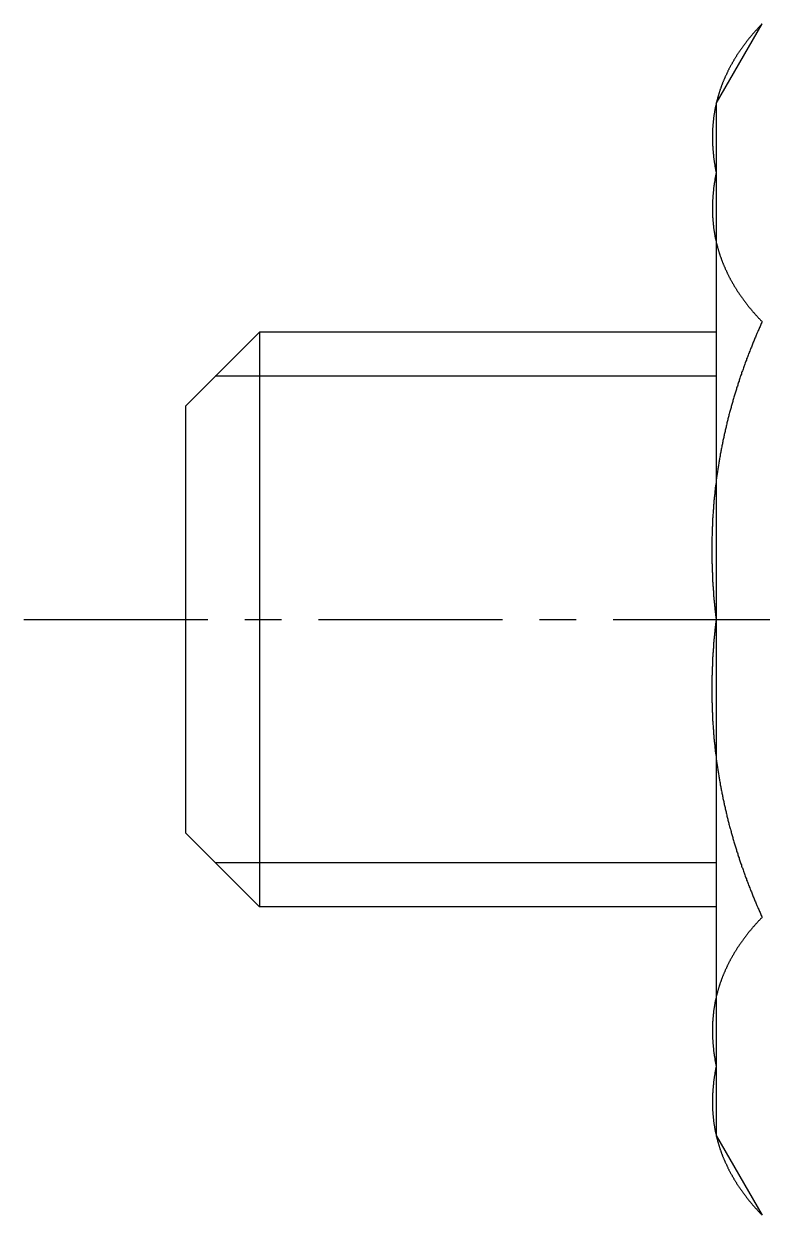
# Model space of a CAD drawing. Extents: x 69 to 225, y 65 to 130.
# Drawn here: x 97.16 to 102.17, y 107.57 to 115.65 of the extents above; entities that cross this region are included whole.
import ezdxf

# ---------------------------------------------------------------- set-up
doc = ezdxf.new("R2010")
doc.units = 0
doc.linetypes.add('CENTER', pattern=[2, 1.25, -0.25, 0.25, -0.25])
doc.layers.get('0').update_dxf_attribs({"linetype": 'CONTINUOUS'})
doc.layers.add('CENTER', color=1, linetype='CENTER')

msp = doc.modelspace()

# ---------------------------------------------------------------- linework, layer by layer
at = {"color": 7, "linetype": 'CONTINUOUS'}
for p, q in [((101.8618, 115.1085), (102.1744, 115.65)), ((101.8618, 115.1085), (101.8618, 114.6396)), ((101.8618, 114.6396), (101.8618, 111.6085)), ((98.2618, 113.0585), (98.7618, 113.5585)), ((98.7618, 113.5585), (98.7618, 109.6585)), ((101.8618, 113.5585), (98.7618, 113.5585)), ((98.2618, 110.1585), (98.2618, 113.0585)), ((101.8618, 111.6085), (101.8618, 108.5774)), ((98.2618, 110.1585), (98.7618, 109.6585)), ((101.8618, 109.6585), (98.7618, 109.6585)), ((101.8618, 108.5774), (101.8618, 108.1085)), ((101.8618, 108.1085), (102.1744, 107.5671))]:
    msp.add_line(p, q, dxfattribs=at)
at = {"color": 3, "linetype": 'CONTINUOUS'}
for p, q in [((101.8618, 113.2585), (98.4618, 113.2585)), ((101.8618, 109.9585), (98.4618, 109.9585))]:
    msp.add_line(p, q, dxfattribs=at)
at = {"color": 7}
for points in [[(102.174, 115.65, 0), (102.172, 115.647, 0), (102.169, 115.645, 0), (102.166, 115.642, 0), (102.164, 115.639, 0), (102.161, 115.636, 0), (102.158, 115.633, 0), (102.156, 115.631, 0), (102.153, 115.628, 0), (102.15, 115.625, 0), (102.148, 115.622, 0), (102.145, 115.619, 0), (102.142, 115.617, 0), (102.14, 115.614, 0), (102.137, 115.611, 0), (102.135, 115.608, 0), (102.132, 115.605, 0), (102.129, 115.602, 0), (102.127, 115.6, 0), (102.124, 115.597, 0), (102.122, 115.594, 0), (102.119, 115.591, 0), (102.117, 115.588, 0), (102.114, 115.585, 0), (102.112, 115.582, 0), (102.109, 115.579, 0), (102.107, 115.576, 0), (102.104, 115.573, 0), (102.102, 115.571, 0), (102.099, 115.568, 0), (102.097, 115.565, 0), (102.094, 115.562, 0), (102.092, 115.559, 0), (102.089, 115.556, 0), (102.087, 115.553, 0), (102.084, 115.55, 0), (102.082, 115.547, 0), (102.08, 115.544, 0), (102.077, 115.541, 0), (102.075, 115.538, 0), (102.072, 115.535, 0), (102.07, 115.532, 0), (102.068, 115.529, 0), (102.065, 115.526, 0), (102.063, 115.522, 0), (102.061, 115.519, 0), (102.058, 115.516, 0), (102.056, 115.513, 0), (102.054, 115.51, 0), (102.051, 115.507, 0), (102.049, 115.504, 0), (102.047, 115.501, 0), (102.045, 115.498, 0), (102.042, 115.495, 0), (102.04, 115.492, 0), (102.038, 115.488, 0), (102.036, 115.485, 0), (102.033, 115.482, 0), (102.031, 115.479, 0), (102.029, 115.476, 0), (102.027, 115.473, 0), (102.025, 115.469, 0), (102.022, 115.466, 0), (102.02, 115.463, 0), (102.018, 115.46, 0), (102.016, 115.457, 0), (102.014, 115.453, 0), (102.012, 115.45, 0), (102.01, 115.447, 0), (102.007, 115.444, 0), (102.005, 115.441, 0), (102.003, 115.437, 0), (102.001, 115.434, 0), (101.999, 115.431, 0), (101.997, 115.428, 0), (101.995, 115.424, 0), (101.993, 115.421, 0), (101.991, 115.418, 0), (101.989, 115.414, 0), (101.987, 115.411, 0), (101.985, 115.408, 0), (101.983, 115.405, 0), (101.981, 115.401, 0), (101.979, 115.398, 0), (101.977, 115.395, 0), (101.975, 115.391, 0), (101.973, 115.388, 0), (101.971, 115.385, 0), (101.97, 115.381, 0), (101.968, 115.378, 0), (101.966, 115.375, 0), (101.964, 115.371, 0), (101.962, 115.368, 0), (101.96, 115.364, 0), (101.958, 115.361, 0), (101.957, 115.358, 0), (101.955, 115.354, 0), (101.953, 115.351, 0), (101.951, 115.347, 0), (101.949, 115.344, 0), (101.948, 115.341, 0), (101.946, 115.337, 0), (101.944, 115.334, 0), (101.942, 115.33, 0), (101.941, 115.327, 0), (101.939, 115.323, 0), (101.937, 115.32, 0), (101.936, 115.316, 0), (101.934, 115.313, 0), (101.932, 115.309, 0), (101.931, 115.306, 0), (101.929, 115.302, 0), (101.927, 115.299, 0), (101.926, 115.295, 0), (101.924, 115.292, 0), (101.923, 115.288, 0), (101.921, 115.285, 0), (101.92, 115.281, 0), (101.918, 115.278, 0), (101.916, 115.274, 0), (101.915, 115.271, 0), (101.913, 115.267, 0), (101.912, 115.264, 0), (101.91, 115.26, 0), (101.909, 115.257, 0), (101.908, 115.253, 0), (101.906, 115.249, 0), (101.905, 115.246, 0), (101.903, 115.242, 0), (101.902, 115.239, 0), (101.901, 115.235, 0), (101.899, 115.231, 0), (101.898, 115.228, 0), (101.896, 115.224, 0), (101.895, 115.221, 0), (101.894, 115.217, 0), (101.893, 115.213, 0), (101.891, 115.21, 0), (101.89, 115.206, 0), (101.889, 115.202, 0), (101.887, 115.199, 0), (101.886, 115.195, 0), (101.885, 115.191, 0), (101.884, 115.188, 0), (101.883, 115.184, 0), (101.882, 115.18, 0), (101.88, 115.177, 0), (101.879, 115.173, 0), (101.878, 115.169, 0), (101.877, 115.166, 0), (101.876, 115.162, 0), (101.875, 115.158, 0), (101.874, 115.155, 0), (101.873, 115.151, 0), (101.872, 115.147, 0), (101.871, 115.143, 0), (101.87, 115.14, 0), (101.869, 115.136, 0), (101.868, 115.132, 0), (101.867, 115.129, 0), (101.866, 115.125, 0), (101.865, 115.121, 0), (101.864, 115.117, 0), (101.863, 115.114, 0), (101.862, 115.11, 0), (101.861, 115.106, 0), (101.861, 115.102, 0), (101.86, 115.099, 0), (101.859, 115.095, 0), (101.858, 115.091, 0), (101.857, 115.087, 0), (101.856, 115.083, 0), (101.856, 115.08, 0), (101.855, 115.076, 0), (101.854, 115.072, 0), (101.854, 115.068, 0), (101.853, 115.065, 0), (101.852, 115.061, 0), (101.851, 115.057, 0), (101.851, 115.053, 0), (101.85, 115.049, 0), (101.85, 115.046, 0), (101.849, 115.042, 0), (101.848, 115.038, 0), (101.848, 115.034, 0), (101.847, 115.03, 0), (101.847, 115.027, 0), (101.846, 115.023, 0), (101.846, 115.019, 0), (101.845, 115.015, 0), (101.845, 115.011, 0), (101.844, 115.007, 0), (101.844, 115.004, 0), (101.843, 115, 0), (101.843, 114.996, 0), (101.842, 114.992, 0), (101.842, 114.988, 0), (101.842, 114.984, 0), (101.841, 114.981, 0), (101.841, 114.977, 0), (101.841, 114.973, 0), (101.84, 114.969, 0), (101.84, 114.965, 0), (101.84, 114.961, 0), (101.839, 114.958, 0), (101.839, 114.954, 0), (101.839, 114.95, 0), (101.839, 114.946, 0), (101.838, 114.942, 0), (101.838, 114.938, 0), (101.838, 114.935, 0), (101.838, 114.931, 0), (101.838, 114.927, 0), (101.838, 114.923, 0), (101.837, 114.919, 0), (101.837, 114.915, 0), (101.837, 114.911, 0), (101.837, 114.908, 0), (101.837, 114.904, 0), (101.837, 114.9, 0), (101.837, 114.896, 0), (101.837, 114.892, 0), (101.837, 114.888, 0), (101.837, 114.884, 0), (101.837, 114.881, 0), (101.837, 114.877, 0), (101.837, 114.873, 0), (101.837, 114.869, 0), (101.837, 114.865, 0), (101.837, 114.861, 0), (101.837, 114.857, 0), (101.837, 114.854, 0), (101.837, 114.85, 0), (101.837, 114.846, 0), (101.838, 114.842, 0), (101.838, 114.838, 0), (101.838, 114.834, 0), (101.838, 114.831, 0), (101.838, 114.827, 0), (101.838, 114.823, 0), (101.839, 114.819, 0), (101.839, 114.815, 0), (101.839, 114.811, 0), (101.839, 114.807, 0), (101.84, 114.804, 0), (101.84, 114.8, 0), (101.84, 114.796, 0), (101.84, 114.792, 0), (101.841, 114.788, 0), (101.841, 114.784, 0), (101.841, 114.781, 0), (101.842, 114.777, 0), (101.842, 114.773, 0), (101.842, 114.769, 0), (101.843, 114.765, 0), (101.843, 114.761, 0), (101.844, 114.758, 0), (101.844, 114.754, 0), (101.844, 114.75, 0), (101.845, 114.746, 0), (101.845, 114.742, 0), (101.846, 114.738, 0), (101.846, 114.735, 0), (101.847, 114.731, 0), (101.847, 114.727, 0), (101.848, 114.723, 0), (101.848, 114.719, 0), (101.849, 114.715, 0), (101.849, 114.712, 0), (101.85, 114.708, 0), (101.85, 114.704, 0), (101.851, 114.7, 0), (101.852, 114.696, 0), (101.852, 114.693, 0), (101.853, 114.689, 0), (101.853, 114.685, 0), (101.854, 114.681, 0), (101.855, 114.677, 0), (101.855, 114.674, 0), (101.856, 114.67, 0), (101.857, 114.666, 0), (101.857, 114.662, 0), (101.858, 114.658, 0), (101.859, 114.655, 0), (101.86, 114.651, 0), (101.86, 114.647, 0), (101.861, 114.643, 0), (101.862, 114.64, 0)], [(101.862, 114.64, 0), (101.861, 114.636, 0), (101.86, 114.632, 0), (101.86, 114.628, 0), (101.859, 114.625, 0), (101.858, 114.621, 0), (101.857, 114.617, 0), (101.857, 114.613, 0), (101.856, 114.609, 0), (101.855, 114.606, 0), (101.855, 114.602, 0), (101.854, 114.598, 0), (101.853, 114.594, 0), (101.853, 114.59, 0), (101.852, 114.587, 0), (101.852, 114.583, 0), (101.851, 114.579, 0), (101.85, 114.575, 0), (101.85, 114.571, 0), (101.849, 114.568, 0), (101.849, 114.564, 0), (101.848, 114.56, 0), (101.848, 114.556, 0), (101.847, 114.552, 0), (101.847, 114.548, 0), (101.846, 114.545, 0), (101.846, 114.541, 0), (101.845, 114.537, 0), (101.845, 114.533, 0), (101.844, 114.529, 0), (101.844, 114.526, 0), (101.844, 114.522, 0), (101.843, 114.518, 0), (101.843, 114.514, 0), (101.842, 114.51, 0), (101.842, 114.506, 0), (101.842, 114.503, 0), (101.841, 114.499, 0), (101.841, 114.495, 0), (101.841, 114.491, 0), (101.84, 114.487, 0), (101.84, 114.483, 0), (101.84, 114.479, 0), (101.84, 114.476, 0), (101.839, 114.472, 0), (101.839, 114.468, 0), (101.839, 114.464, 0), (101.839, 114.46, 0), (101.838, 114.456, 0), (101.838, 114.453, 0), (101.838, 114.449, 0), (101.838, 114.445, 0), (101.838, 114.441, 0), (101.838, 114.437, 0), (101.837, 114.433, 0), (101.837, 114.429, 0), (101.837, 114.426, 0), (101.837, 114.422, 0), (101.837, 114.418, 0), (101.837, 114.414, 0), (101.837, 114.41, 0), (101.837, 114.406, 0), (101.837, 114.402, 0), (101.837, 114.399, 0), (101.837, 114.395, 0), (101.837, 114.391, 0), (101.837, 114.387, 0), (101.837, 114.383, 0), (101.837, 114.379, 0), (101.837, 114.376, 0), (101.837, 114.372, 0), (101.837, 114.368, 0), (101.837, 114.364, 0), (101.837, 114.36, 0), (101.838, 114.356, 0), (101.838, 114.352, 0), (101.838, 114.349, 0), (101.838, 114.345, 0), (101.838, 114.341, 0), (101.838, 114.337, 0), (101.839, 114.333, 0), (101.839, 114.329, 0), (101.839, 114.325, 0), (101.839, 114.322, 0), (101.84, 114.318, 0), (101.84, 114.314, 0), (101.84, 114.31, 0), (101.841, 114.306, 0), (101.841, 114.302, 0), (101.841, 114.299, 0), (101.842, 114.295, 0), (101.842, 114.291, 0), (101.842, 114.287, 0), (101.843, 114.283, 0), (101.843, 114.279, 0), (101.844, 114.276, 0), (101.844, 114.272, 0), (101.845, 114.268, 0), (101.845, 114.264, 0), (101.846, 114.26, 0), (101.846, 114.257, 0), (101.847, 114.253, 0), (101.847, 114.249, 0), (101.848, 114.245, 0), (101.848, 114.241, 0), (101.849, 114.237, 0), (101.85, 114.234, 0), (101.85, 114.23, 0), (101.851, 114.226, 0), (101.851, 114.222, 0), (101.852, 114.218, 0), (101.853, 114.215, 0), (101.854, 114.211, 0), (101.854, 114.207, 0), (101.855, 114.203, 0), (101.856, 114.2, 0), (101.856, 114.196, 0), (101.857, 114.192, 0), (101.858, 114.188, 0), (101.859, 114.184, 0), (101.86, 114.181, 0), (101.861, 114.177, 0), (101.861, 114.173, 0), (101.862, 114.169, 0), (101.863, 114.166, 0), (101.864, 114.162, 0), (101.865, 114.158, 0), (101.866, 114.154, 0), (101.867, 114.151, 0), (101.868, 114.147, 0), (101.869, 114.143, 0), (101.87, 114.139, 0), (101.871, 114.136, 0), (101.872, 114.132, 0), (101.873, 114.128, 0), (101.874, 114.125, 0), (101.875, 114.121, 0), (101.876, 114.117, 0), (101.877, 114.113, 0), (101.878, 114.11, 0), (101.879, 114.106, 0), (101.88, 114.102, 0), (101.882, 114.099, 0), (101.883, 114.095, 0), (101.884, 114.091, 0), (101.885, 114.088, 0), (101.886, 114.084, 0), (101.887, 114.08, 0), (101.889, 114.077, 0), (101.89, 114.073, 0), (101.891, 114.069, 0), (101.893, 114.066, 0), (101.894, 114.062, 0), (101.895, 114.059, 0), (101.896, 114.055, 0), (101.898, 114.051, 0), (101.899, 114.048, 0), (101.9, 114.044, 0), (101.902, 114.041, 0), (101.903, 114.037, 0), (101.905, 114.033, 0), (101.906, 114.03, 0), (101.908, 114.026, 0), (101.909, 114.023, 0), (101.91, 114.019, 0), (101.912, 114.016, 0), (101.913, 114.012, 0), (101.915, 114.008, 0), (101.916, 114.005, 0), (101.918, 114.001, 0), (101.92, 113.998, 0), (101.921, 113.994, 0), (101.923, 113.991, 0), (101.924, 113.987, 0), (101.926, 113.984, 0), (101.927, 113.98, 0), (101.929, 113.977, 0), (101.931, 113.973, 0), (101.932, 113.97, 0), (101.934, 113.966, 0), (101.936, 113.963, 0), (101.937, 113.959, 0), (101.939, 113.956, 0), (101.941, 113.952, 0), (101.942, 113.949, 0), (101.944, 113.946, 0), (101.946, 113.942, 0), (101.948, 113.939, 0), (101.949, 113.935, 0), (101.951, 113.932, 0), (101.953, 113.928, 0), (101.955, 113.925, 0), (101.957, 113.922, 0), (101.958, 113.918, 0), (101.96, 113.915, 0), (101.962, 113.911, 0), (101.964, 113.908, 0), (101.966, 113.905, 0), (101.968, 113.901, 0), (101.97, 113.898, 0), (101.971, 113.895, 0), (101.973, 113.891, 0), (101.975, 113.888, 0), (101.977, 113.885, 0), (101.979, 113.881, 0), (101.981, 113.878, 0), (101.983, 113.875, 0), (101.985, 113.871, 0), (101.987, 113.868, 0), (101.989, 113.865, 0), (101.991, 113.861, 0), (101.993, 113.858, 0), (101.995, 113.855, 0), (101.997, 113.852, 0), (101.999, 113.848, 0), (102.001, 113.845, 0), (102.003, 113.842, 0), (102.005, 113.839, 0), (102.007, 113.835, 0), (102.01, 113.832, 0), (102.012, 113.829, 0), (102.014, 113.826, 0), (102.016, 113.823, 0), (102.018, 113.819, 0), (102.02, 113.816, 0), (102.022, 113.813, 0), (102.025, 113.81, 0), (102.027, 113.807, 0), (102.029, 113.803, 0), (102.031, 113.8, 0), (102.033, 113.797, 0), (102.036, 113.794, 0), (102.038, 113.791, 0), (102.04, 113.788, 0), (102.042, 113.785, 0), (102.045, 113.781, 0), (102.047, 113.778, 0), (102.049, 113.775, 0), (102.051, 113.772, 0), (102.054, 113.769, 0), (102.056, 113.766, 0), (102.058, 113.763, 0), (102.061, 113.76, 0), (102.063, 113.757, 0), (102.065, 113.754, 0), (102.068, 113.751, 0), (102.07, 113.748, 0), (102.072, 113.745, 0), (102.075, 113.742, 0), (102.077, 113.739, 0), (102.08, 113.735, 0), (102.082, 113.732, 0), (102.084, 113.729, 0), (102.087, 113.726, 0), (102.089, 113.724, 0), (102.092, 113.721, 0), (102.094, 113.718, 0), (102.097, 113.715, 0), (102.099, 113.712, 0), (102.102, 113.709, 0), (102.104, 113.706, 0), (102.107, 113.703, 0), (102.109, 113.7, 0), (102.112, 113.697, 0), (102.114, 113.694, 0), (102.117, 113.691, 0), (102.119, 113.688, 0), (102.122, 113.685, 0), (102.124, 113.682, 0), (102.127, 113.68, 0), (102.129, 113.677, 0), (102.132, 113.674, 0), (102.135, 113.671, 0), (102.137, 113.668, 0), (102.14, 113.665, 0), (102.142, 113.663, 0), (102.145, 113.66, 0), (102.148, 113.657, 0), (102.15, 113.654, 0), (102.153, 113.651, 0), (102.156, 113.649, 0), (102.158, 113.646, 0), (102.161, 113.643, 0), (102.164, 113.64, 0), (102.166, 113.637, 0), (102.169, 113.635, 0), (102.172, 113.632, 0), (102.174, 113.629, 0)], [(102.174, 113.629, 0), (102.171, 113.623, 0), (102.168, 113.616, 0), (102.165, 113.61, 0), (102.163, 113.603, 0), (102.16, 113.596, 0), (102.157, 113.59, 0), (102.154, 113.583, 0), (102.151, 113.577, 0), (102.148, 113.57, 0), (102.145, 113.563, 0), (102.142, 113.557, 0), (102.139, 113.55, 0), (102.136, 113.543, 0), (102.134, 113.537, 0), (102.131, 113.53, 0), (102.128, 113.524, 0), (102.125, 113.517, 0), (102.122, 113.51, 0), (102.12, 113.504, 0), (102.117, 113.497, 0), (102.114, 113.49, 0), (102.111, 113.484, 0), (102.109, 113.477, 0), (102.106, 113.47, 0), (102.103, 113.463, 0), (102.101, 113.457, 0), (102.098, 113.45, 0), (102.095, 113.443, 0), (102.093, 113.437, 0), (102.09, 113.43, 0), (102.087, 113.423, 0), (102.085, 113.416, 0), (102.082, 113.41, 0), (102.08, 113.403, 0), (102.077, 113.396, 0), (102.074, 113.389, 0), (102.072, 113.383, 0), (102.069, 113.376, 0), (102.067, 113.369, 0), (102.064, 113.362, 0), (102.062, 113.356, 0), (102.059, 113.349, 0), (102.057, 113.342, 0), (102.054, 113.335, 0), (102.052, 113.329, 0), (102.049, 113.322, 0), (102.047, 113.315, 0), (102.045, 113.308, 0), (102.042, 113.301, 0), (102.04, 113.295, 0), (102.037, 113.288, 0), (102.035, 113.281, 0), (102.033, 113.274, 0), (102.03, 113.267, 0), (102.028, 113.26, 0), (102.026, 113.254, 0), (102.023, 113.247, 0), (102.021, 113.24, 0), (102.019, 113.233, 0), (102.017, 113.226, 0), (102.014, 113.219, 0), (102.012, 113.212, 0), (102.01, 113.206, 0), (102.008, 113.199, 0), (102.006, 113.192, 0), (102.003, 113.185, 0), (102.001, 113.178, 0), (101.999, 113.171, 0), (101.997, 113.164, 0), (101.995, 113.157, 0), (101.993, 113.15, 0), (101.991, 113.144, 0), (101.989, 113.137, 0), (101.986, 113.13, 0), (101.984, 113.123, 0), (101.982, 113.116, 0), (101.98, 113.109, 0), (101.978, 113.102, 0), (101.976, 113.095, 0), (101.974, 113.088, 0), (101.972, 113.081, 0), (101.97, 113.074, 0), (101.968, 113.067, 0), (101.966, 113.06, 0), (101.964, 113.053, 0), (101.963, 113.046, 0), (101.961, 113.04, 0), (101.959, 113.033, 0), (101.957, 113.026, 0), (101.955, 113.019, 0), (101.953, 113.012, 0), (101.951, 113.005, 0), (101.949, 112.998, 0), (101.948, 112.991, 0), (101.946, 112.984, 0), (101.944, 112.977, 0), (101.942, 112.97, 0), (101.941, 112.963, 0), (101.939, 112.956, 0), (101.937, 112.949, 0), (101.935, 112.942, 0), (101.934, 112.935, 0), (101.932, 112.928, 0), (101.93, 112.921, 0), (101.929, 112.914, 0), (101.927, 112.907, 0), (101.925, 112.9, 0), (101.924, 112.892, 0), (101.922, 112.885, 0), (101.921, 112.878, 0), (101.919, 112.871, 0), (101.917, 112.864, 0), (101.916, 112.857, 0), (101.914, 112.85, 0), (101.913, 112.843, 0), (101.911, 112.836, 0), (101.91, 112.829, 0), (101.908, 112.822, 0), (101.907, 112.815, 0), (101.905, 112.808, 0), (101.904, 112.801, 0), (101.903, 112.794, 0), (101.901, 112.787, 0), (101.9, 112.78, 0), (101.898, 112.772, 0), (101.897, 112.765, 0), (101.896, 112.758, 0), (101.894, 112.751, 0), (101.893, 112.744, 0), (101.892, 112.737, 0), (101.89, 112.73, 0), (101.889, 112.723, 0), (101.888, 112.716, 0), (101.886, 112.709, 0), (101.885, 112.701, 0), (101.884, 112.694, 0), (101.883, 112.687, 0), (101.882, 112.68, 0), (101.88, 112.673, 0), (101.879, 112.666, 0), (101.878, 112.659, 0), (101.877, 112.652, 0), (101.876, 112.644, 0), (101.875, 112.637, 0), (101.874, 112.63, 0), (101.873, 112.623, 0), (101.871, 112.616, 0), (101.87, 112.609, 0), (101.869, 112.602, 0), (101.868, 112.595, 0), (101.867, 112.587, 0), (101.866, 112.58, 0), (101.865, 112.573, 0), (101.864, 112.566, 0), (101.863, 112.559, 0), (101.862, 112.552, 0), (101.862, 112.544, 0), (101.861, 112.537, 0), (101.86, 112.53, 0), (101.859, 112.523, 0), (101.858, 112.516, 0), (101.857, 112.509, 0), (101.856, 112.501, 0), (101.856, 112.494, 0), (101.855, 112.487, 0), (101.854, 112.48, 0), (101.853, 112.473, 0), (101.852, 112.466, 0), (101.852, 112.458, 0), (101.851, 112.451, 0), (101.85, 112.444, 0), (101.849, 112.437, 0), (101.849, 112.43, 0), (101.848, 112.422, 0), (101.847, 112.415, 0), (101.847, 112.408, 0), (101.846, 112.401, 0), (101.846, 112.394, 0), (101.845, 112.387, 0), (101.844, 112.379, 0), (101.844, 112.372, 0), (101.843, 112.365, 0), (101.843, 112.358, 0), (101.842, 112.351, 0), (101.842, 112.343, 0), (101.841, 112.336, 0), (101.841, 112.329, 0), (101.84, 112.322, 0), (101.84, 112.315, 0), (101.839, 112.307, 0), (101.839, 112.3, 0), (101.838, 112.293, 0), (101.838, 112.286, 0), (101.838, 112.279, 0), (101.837, 112.271, 0), (101.837, 112.264, 0), (101.836, 112.257, 0), (101.836, 112.25, 0), (101.836, 112.242, 0), (101.835, 112.235, 0), (101.835, 112.228, 0), (101.835, 112.221, 0), (101.835, 112.214, 0), (101.834, 112.206, 0), (101.834, 112.199, 0), (101.834, 112.192, 0), (101.834, 112.185, 0), (101.834, 112.178, 0), (101.833, 112.17, 0), (101.833, 112.163, 0), (101.833, 112.156, 0), (101.833, 112.149, 0), (101.833, 112.141, 0), (101.833, 112.134, 0), (101.833, 112.127, 0), (101.833, 112.12, 0), (101.832, 112.113, 0), (101.832, 112.105, 0), (101.832, 112.098, 0), (101.832, 112.091, 0), (101.832, 112.084, 0), (101.832, 112.076, 0), (101.832, 112.069, 0), (101.832, 112.062, 0), (101.832, 112.055, 0), (101.833, 112.048, 0), (101.833, 112.04, 0), (101.833, 112.033, 0), (101.833, 112.026, 0), (101.833, 112.019, 0), (101.833, 112.012, 0), (101.833, 112.004, 0), (101.833, 111.997, 0), (101.833, 111.99, 0), (101.834, 111.983, 0), (101.834, 111.975, 0), (101.834, 111.968, 0), (101.834, 111.961, 0), (101.835, 111.954, 0), (101.835, 111.947, 0), (101.835, 111.939, 0), (101.835, 111.932, 0), (101.836, 111.925, 0), (101.836, 111.918, 0), (101.836, 111.911, 0), (101.837, 111.903, 0), (101.837, 111.896, 0), (101.837, 111.889, 0), (101.838, 111.882, 0), (101.838, 111.874, 0), (101.838, 111.867, 0), (101.839, 111.86, 0), (101.839, 111.853, 0), (101.84, 111.846, 0), (101.84, 111.838, 0), (101.841, 111.831, 0), (101.841, 111.824, 0), (101.842, 111.817, 0), (101.842, 111.81, 0), (101.843, 111.802, 0), (101.843, 111.795, 0), (101.844, 111.788, 0), (101.844, 111.781, 0), (101.845, 111.774, 0), (101.845, 111.766, 0), (101.846, 111.759, 0), (101.847, 111.752, 0), (101.847, 111.745, 0), (101.848, 111.738, 0), (101.849, 111.73, 0), (101.849, 111.723, 0), (101.85, 111.716, 0), (101.851, 111.709, 0), (101.851, 111.702, 0), (101.852, 111.695, 0), (101.853, 111.687, 0), (101.854, 111.68, 0), (101.854, 111.673, 0), (101.855, 111.666, 0), (101.856, 111.659, 0), (101.857, 111.652, 0), (101.858, 111.644, 0), (101.858, 111.637, 0), (101.859, 111.63, 0), (101.86, 111.623, 0), (101.861, 111.616, 0), (101.862, 111.609, 0)], [(101.862, 111.609, 0), (101.861, 111.601, 0), (101.86, 111.594, 0), (101.859, 111.587, 0), (101.858, 111.58, 0), (101.858, 111.573, 0), (101.857, 111.566, 0), (101.856, 111.558, 0), (101.855, 111.551, 0), (101.854, 111.544, 0), (101.854, 111.537, 0), (101.853, 111.53, 0), (101.852, 111.522, 0), (101.851, 111.515, 0), (101.851, 111.508, 0), (101.85, 111.501, 0), (101.849, 111.494, 0), (101.849, 111.487, 0), (101.848, 111.479, 0), (101.847, 111.472, 0), (101.847, 111.465, 0), (101.846, 111.458, 0), (101.845, 111.451, 0), (101.845, 111.443, 0), (101.844, 111.436, 0), (101.844, 111.429, 0), (101.843, 111.422, 0), (101.843, 111.415, 0), (101.842, 111.407, 0), (101.842, 111.4, 0), (101.841, 111.393, 0), (101.841, 111.386, 0), (101.84, 111.379, 0), (101.84, 111.371, 0), (101.839, 111.364, 0), (101.839, 111.357, 0), (101.838, 111.35, 0), (101.838, 111.343, 0), (101.838, 111.335, 0), (101.837, 111.328, 0), (101.837, 111.321, 0), (101.837, 111.314, 0), (101.836, 111.307, 0), (101.836, 111.299, 0), (101.836, 111.292, 0), (101.835, 111.285, 0), (101.835, 111.278, 0), (101.835, 111.27, 0), (101.835, 111.263, 0), (101.834, 111.256, 0), (101.834, 111.249, 0), (101.834, 111.242, 0), (101.834, 111.234, 0), (101.833, 111.227, 0), (101.833, 111.22, 0), (101.833, 111.213, 0), (101.833, 111.206, 0), (101.833, 111.198, 0), (101.833, 111.191, 0), (101.833, 111.184, 0), (101.833, 111.177, 0), (101.833, 111.169, 0), (101.832, 111.162, 0), (101.832, 111.155, 0), (101.832, 111.148, 0), (101.832, 111.141, 0), (101.832, 111.133, 0), (101.832, 111.126, 0), (101.832, 111.119, 0), (101.832, 111.112, 0), (101.832, 111.104, 0), (101.833, 111.097, 0), (101.833, 111.09, 0), (101.833, 111.083, 0), (101.833, 111.076, 0), (101.833, 111.068, 0), (101.833, 111.061, 0), (101.833, 111.054, 0), (101.833, 111.047, 0), (101.834, 111.04, 0), (101.834, 111.032, 0), (101.834, 111.025, 0), (101.834, 111.018, 0), (101.834, 111.011, 0), (101.835, 111.003, 0), (101.835, 110.996, 0), (101.835, 110.989, 0), (101.835, 110.982, 0), (101.836, 110.975, 0), (101.836, 110.967, 0), (101.836, 110.96, 0), (101.837, 110.953, 0), (101.837, 110.946, 0), (101.838, 110.939, 0), (101.838, 110.931, 0), (101.838, 110.924, 0), (101.839, 110.917, 0), (101.839, 110.91, 0), (101.84, 110.903, 0), (101.84, 110.895, 0), (101.841, 110.888, 0), (101.841, 110.881, 0), (101.842, 110.874, 0), (101.842, 110.867, 0), (101.843, 110.859, 0), (101.843, 110.852, 0), (101.844, 110.845, 0), (101.844, 110.838, 0), (101.845, 110.831, 0), (101.846, 110.823, 0), (101.846, 110.816, 0), (101.847, 110.809, 0), (101.847, 110.802, 0), (101.848, 110.795, 0), (101.849, 110.787, 0), (101.849, 110.78, 0), (101.85, 110.773, 0), (101.851, 110.766, 0), (101.852, 110.759, 0), (101.852, 110.751, 0), (101.853, 110.744, 0), (101.854, 110.737, 0), (101.855, 110.73, 0), (101.856, 110.723, 0), (101.856, 110.716, 0), (101.857, 110.708, 0), (101.858, 110.701, 0), (101.859, 110.694, 0), (101.86, 110.687, 0), (101.861, 110.68, 0), (101.862, 110.673, 0), (101.862, 110.665, 0), (101.863, 110.658, 0), (101.864, 110.651, 0), (101.865, 110.644, 0), (101.866, 110.637, 0), (101.867, 110.63, 0), (101.868, 110.623, 0), (101.869, 110.615, 0), (101.87, 110.608, 0), (101.871, 110.601, 0), (101.873, 110.594, 0), (101.874, 110.587, 0), (101.875, 110.58, 0), (101.876, 110.573, 0), (101.877, 110.565, 0), (101.878, 110.558, 0), (101.879, 110.551, 0), (101.88, 110.544, 0), (101.882, 110.537, 0), (101.883, 110.53, 0), (101.884, 110.523, 0), (101.885, 110.516, 0), (101.886, 110.508, 0), (101.888, 110.501, 0), (101.889, 110.494, 0), (101.89, 110.487, 0), (101.892, 110.48, 0), (101.893, 110.473, 0), (101.894, 110.466, 0), (101.896, 110.459, 0), (101.897, 110.452, 0), (101.898, 110.445, 0), (101.9, 110.438, 0), (101.901, 110.43, 0), (101.903, 110.423, 0), (101.904, 110.416, 0), (101.905, 110.409, 0), (101.907, 110.402, 0), (101.908, 110.395, 0), (101.91, 110.388, 0), (101.911, 110.381, 0), (101.913, 110.374, 0), (101.914, 110.367, 0), (101.916, 110.36, 0), (101.917, 110.353, 0), (101.919, 110.346, 0), (101.921, 110.339, 0), (101.922, 110.332, 0), (101.924, 110.325, 0), (101.925, 110.318, 0), (101.927, 110.31, 0), (101.929, 110.303, 0), (101.93, 110.296, 0), (101.932, 110.289, 0), (101.934, 110.282, 0), (101.935, 110.275, 0), (101.937, 110.268, 0), (101.939, 110.261, 0), (101.941, 110.254, 0), (101.942, 110.247, 0), (101.944, 110.24, 0), (101.946, 110.233, 0), (101.948, 110.226, 0), (101.949, 110.219, 0), (101.951, 110.212, 0), (101.953, 110.205, 0), (101.955, 110.198, 0), (101.957, 110.191, 0), (101.959, 110.185, 0), (101.961, 110.178, 0), (101.963, 110.171, 0), (101.964, 110.164, 0), (101.966, 110.157, 0), (101.968, 110.15, 0), (101.97, 110.143, 0), (101.972, 110.136, 0), (101.974, 110.129, 0), (101.976, 110.122, 0), (101.978, 110.115, 0), (101.98, 110.108, 0), (101.982, 110.101, 0), (101.984, 110.094, 0), (101.986, 110.087, 0), (101.989, 110.08, 0), (101.991, 110.074, 0), (101.993, 110.067, 0), (101.995, 110.06, 0), (101.997, 110.053, 0), (101.999, 110.046, 0), (102.001, 110.039, 0), (102.003, 110.032, 0), (102.006, 110.025, 0), (102.008, 110.018, 0), (102.01, 110.012, 0), (102.012, 110.005, 0), (102.014, 109.998, 0), (102.017, 109.991, 0), (102.019, 109.984, 0), (102.021, 109.977, 0), (102.023, 109.97, 0), (102.026, 109.964, 0), (102.028, 109.957, 0), (102.03, 109.95, 0), (102.033, 109.943, 0), (102.035, 109.936, 0), (102.037, 109.929, 0), (102.04, 109.923, 0), (102.042, 109.916, 0), (102.045, 109.909, 0), (102.047, 109.902, 0), (102.049, 109.895, 0), (102.052, 109.889, 0), (102.054, 109.882, 0), (102.057, 109.875, 0), (102.059, 109.868, 0), (102.062, 109.861, 0), (102.064, 109.855, 0), (102.067, 109.848, 0), (102.069, 109.841, 0), (102.072, 109.834, 0), (102.074, 109.828, 0), (102.077, 109.821, 0), (102.08, 109.814, 0), (102.082, 109.807, 0), (102.085, 109.801, 0), (102.087, 109.794, 0), (102.09, 109.787, 0), (102.093, 109.78, 0), (102.095, 109.774, 0), (102.098, 109.767, 0), (102.101, 109.76, 0), (102.103, 109.754, 0), (102.106, 109.747, 0), (102.109, 109.74, 0), (102.111, 109.734, 0), (102.114, 109.727, 0), (102.117, 109.72, 0), (102.12, 109.714, 0), (102.122, 109.707, 0), (102.125, 109.7, 0), (102.128, 109.694, 0), (102.131, 109.687, 0), (102.134, 109.68, 0), (102.136, 109.674, 0), (102.139, 109.667, 0), (102.142, 109.66, 0), (102.145, 109.654, 0), (102.148, 109.647, 0), (102.151, 109.64, 0), (102.154, 109.634, 0), (102.157, 109.627, 0), (102.16, 109.621, 0), (102.163, 109.614, 0), (102.165, 109.608, 0), (102.168, 109.601, 0), (102.171, 109.594, 0), (102.174, 109.588, 0)], [(102.174, 109.588, 0), (102.172, 109.585, 0), (102.169, 109.582, 0), (102.166, 109.58, 0), (102.164, 109.577, 0), (102.161, 109.574, 0), (102.158, 109.571, 0), (102.156, 109.569, 0), (102.153, 109.566, 0), (102.15, 109.563, 0), (102.148, 109.56, 0), (102.145, 109.557, 0), (102.142, 109.554, 0), (102.14, 109.552, 0), (102.137, 109.549, 0), (102.135, 109.546, 0), (102.132, 109.543, 0), (102.129, 109.54, 0), (102.127, 109.537, 0), (102.124, 109.535, 0), (102.122, 109.532, 0), (102.119, 109.529, 0), (102.117, 109.526, 0), (102.114, 109.523, 0), (102.112, 109.52, 0), (102.109, 109.517, 0), (102.107, 109.514, 0), (102.104, 109.511, 0), (102.102, 109.508, 0), (102.099, 109.505, 0), (102.097, 109.502, 0), (102.094, 109.499, 0), (102.092, 109.497, 0), (102.089, 109.494, 0), (102.087, 109.491, 0), (102.084, 109.488, 0), (102.082, 109.485, 0), (102.08, 109.482, 0), (102.077, 109.479, 0), (102.075, 109.476, 0), (102.072, 109.472, 0), (102.07, 109.469, 0), (102.068, 109.466, 0), (102.065, 109.463, 0), (102.063, 109.46, 0), (102.061, 109.457, 0), (102.058, 109.454, 0), (102.056, 109.451, 0), (102.054, 109.448, 0), (102.051, 109.445, 0), (102.049, 109.442, 0), (102.047, 109.439, 0), (102.045, 109.436, 0), (102.042, 109.432, 0), (102.04, 109.429, 0), (102.038, 109.426, 0), (102.036, 109.423, 0), (102.033, 109.42, 0), (102.031, 109.417, 0), (102.029, 109.414, 0), (102.027, 109.41, 0), (102.025, 109.407, 0), (102.022, 109.404, 0), (102.02, 109.401, 0), (102.018, 109.398, 0), (102.016, 109.395, 0), (102.014, 109.391, 0), (102.012, 109.388, 0), (102.01, 109.385, 0), (102.007, 109.382, 0), (102.005, 109.378, 0), (102.003, 109.375, 0), (102.001, 109.372, 0), (101.999, 109.369, 0), (101.997, 109.365, 0), (101.995, 109.362, 0), (101.993, 109.359, 0), (101.991, 109.356, 0), (101.989, 109.352, 0), (101.987, 109.349, 0), (101.985, 109.346, 0), (101.983, 109.342, 0), (101.981, 109.339, 0), (101.979, 109.336, 0), (101.977, 109.332, 0), (101.975, 109.329, 0), (101.973, 109.326, 0), (101.971, 109.322, 0), (101.97, 109.319, 0), (101.968, 109.316, 0), (101.966, 109.312, 0), (101.964, 109.309, 0), (101.962, 109.306, 0), (101.96, 109.302, 0), (101.958, 109.299, 0), (101.957, 109.295, 0), (101.955, 109.292, 0), (101.953, 109.289, 0), (101.951, 109.285, 0), (101.949, 109.282, 0), (101.948, 109.278, 0), (101.946, 109.275, 0), (101.944, 109.271, 0), (101.942, 109.268, 0), (101.941, 109.265, 0), (101.939, 109.261, 0), (101.937, 109.258, 0), (101.936, 109.254, 0), (101.934, 109.251, 0), (101.932, 109.247, 0), (101.931, 109.244, 0), (101.929, 109.24, 0), (101.927, 109.237, 0), (101.926, 109.233, 0), (101.924, 109.23, 0), (101.923, 109.226, 0), (101.921, 109.223, 0), (101.92, 109.219, 0), (101.918, 109.216, 0), (101.916, 109.212, 0), (101.915, 109.209, 0), (101.913, 109.205, 0), (101.912, 109.201, 0), (101.91, 109.198, 0), (101.909, 109.194, 0), (101.908, 109.191, 0), (101.906, 109.187, 0), (101.905, 109.184, 0), (101.903, 109.18, 0), (101.902, 109.176, 0), (101.901, 109.173, 0), (101.899, 109.169, 0), (101.898, 109.166, 0), (101.896, 109.162, 0), (101.895, 109.158, 0), (101.894, 109.155, 0), (101.893, 109.151, 0), (101.891, 109.148, 0), (101.89, 109.144, 0), (101.889, 109.14, 0), (101.887, 109.137, 0), (101.886, 109.133, 0), (101.885, 109.129, 0), (101.884, 109.126, 0), (101.883, 109.122, 0), (101.882, 109.118, 0), (101.88, 109.115, 0), (101.879, 109.111, 0), (101.878, 109.107, 0), (101.877, 109.104, 0), (101.876, 109.1, 0), (101.875, 109.096, 0), (101.874, 109.092, 0), (101.873, 109.089, 0), (101.872, 109.085, 0), (101.871, 109.081, 0), (101.87, 109.078, 0), (101.869, 109.074, 0), (101.868, 109.07, 0), (101.867, 109.066, 0), (101.866, 109.063, 0), (101.865, 109.059, 0), (101.864, 109.055, 0), (101.863, 109.051, 0), (101.862, 109.048, 0), (101.861, 109.044, 0), (101.861, 109.04, 0), (101.86, 109.036, 0), (101.859, 109.033, 0), (101.858, 109.029, 0), (101.857, 109.025, 0), (101.856, 109.021, 0), (101.856, 109.018, 0), (101.855, 109.014, 0), (101.854, 109.01, 0), (101.854, 109.006, 0), (101.853, 109.002, 0), (101.852, 108.999, 0), (101.851, 108.995, 0), (101.851, 108.991, 0), (101.85, 108.987, 0), (101.85, 108.983, 0), (101.849, 108.98, 0), (101.848, 108.976, 0), (101.848, 108.972, 0), (101.847, 108.968, 0), (101.847, 108.964, 0), (101.846, 108.961, 0), (101.846, 108.957, 0), (101.845, 108.953, 0), (101.845, 108.949, 0), (101.844, 108.945, 0), (101.844, 108.941, 0), (101.843, 108.938, 0), (101.843, 108.934, 0), (101.842, 108.93, 0), (101.842, 108.926, 0), (101.842, 108.922, 0), (101.841, 108.918, 0), (101.841, 108.915, 0), (101.841, 108.911, 0), (101.84, 108.907, 0), (101.84, 108.903, 0), (101.84, 108.899, 0), (101.839, 108.895, 0), (101.839, 108.892, 0), (101.839, 108.888, 0), (101.839, 108.884, 0), (101.838, 108.88, 0), (101.838, 108.876, 0), (101.838, 108.872, 0), (101.838, 108.868, 0), (101.838, 108.865, 0), (101.838, 108.861, 0), (101.837, 108.857, 0), (101.837, 108.853, 0), (101.837, 108.849, 0), (101.837, 108.845, 0), (101.837, 108.842, 0), (101.837, 108.838, 0), (101.837, 108.834, 0), (101.837, 108.83, 0), (101.837, 108.826, 0), (101.837, 108.822, 0), (101.837, 108.818, 0), (101.837, 108.815, 0), (101.837, 108.811, 0), (101.837, 108.807, 0), (101.837, 108.803, 0), (101.837, 108.799, 0), (101.837, 108.795, 0), (101.837, 108.791, 0), (101.837, 108.788, 0), (101.837, 108.784, 0), (101.838, 108.78, 0), (101.838, 108.776, 0), (101.838, 108.772, 0), (101.838, 108.768, 0), (101.838, 108.764, 0), (101.838, 108.761, 0), (101.839, 108.757, 0), (101.839, 108.753, 0), (101.839, 108.749, 0), (101.839, 108.745, 0), (101.84, 108.741, 0), (101.84, 108.738, 0), (101.84, 108.734, 0), (101.84, 108.73, 0), (101.841, 108.726, 0), (101.841, 108.722, 0), (101.841, 108.718, 0), (101.842, 108.715, 0), (101.842, 108.711, 0), (101.842, 108.707, 0), (101.843, 108.703, 0), (101.843, 108.699, 0), (101.844, 108.695, 0), (101.844, 108.692, 0), (101.844, 108.688, 0), (101.845, 108.684, 0), (101.845, 108.68, 0), (101.846, 108.676, 0), (101.846, 108.672, 0), (101.847, 108.669, 0), (101.847, 108.665, 0), (101.848, 108.661, 0), (101.848, 108.657, 0), (101.849, 108.653, 0), (101.849, 108.649, 0), (101.85, 108.646, 0), (101.85, 108.642, 0), (101.851, 108.638, 0), (101.852, 108.634, 0), (101.852, 108.63, 0), (101.853, 108.627, 0), (101.853, 108.623, 0), (101.854, 108.619, 0), (101.855, 108.615, 0), (101.855, 108.611, 0), (101.856, 108.608, 0), (101.857, 108.604, 0), (101.857, 108.6, 0), (101.858, 108.596, 0), (101.859, 108.593, 0), (101.86, 108.589, 0), (101.86, 108.585, 0), (101.861, 108.581, 0), (101.862, 108.577, 0)], [(101.862, 108.577, 0), (101.861, 108.574, 0), (101.86, 108.57, 0), (101.86, 108.566, 0), (101.859, 108.562, 0), (101.858, 108.559, 0), (101.857, 108.555, 0), (101.857, 108.551, 0), (101.856, 108.547, 0), (101.855, 108.543, 0), (101.855, 108.54, 0), (101.854, 108.536, 0), (101.853, 108.532, 0), (101.853, 108.528, 0), (101.852, 108.524, 0), (101.852, 108.521, 0), (101.851, 108.517, 0), (101.85, 108.513, 0), (101.85, 108.509, 0), (101.849, 108.505, 0), (101.849, 108.502, 0), (101.848, 108.498, 0), (101.848, 108.494, 0), (101.847, 108.49, 0), (101.847, 108.486, 0), (101.846, 108.482, 0), (101.846, 108.479, 0), (101.845, 108.475, 0), (101.845, 108.471, 0), (101.844, 108.467, 0), (101.844, 108.463, 0), (101.844, 108.46, 0), (101.843, 108.456, 0), (101.843, 108.452, 0), (101.842, 108.448, 0), (101.842, 108.444, 0), (101.842, 108.44, 0), (101.841, 108.437, 0), (101.841, 108.433, 0), (101.841, 108.429, 0), (101.84, 108.425, 0), (101.84, 108.421, 0), (101.84, 108.417, 0), (101.84, 108.413, 0), (101.839, 108.41, 0), (101.839, 108.406, 0), (101.839, 108.402, 0), (101.839, 108.398, 0), (101.838, 108.394, 0), (101.838, 108.39, 0), (101.838, 108.387, 0), (101.838, 108.383, 0), (101.838, 108.379, 0), (101.838, 108.375, 0), (101.837, 108.371, 0), (101.837, 108.367, 0), (101.837, 108.363, 0), (101.837, 108.36, 0), (101.837, 108.356, 0), (101.837, 108.352, 0), (101.837, 108.348, 0), (101.837, 108.344, 0), (101.837, 108.34, 0), (101.837, 108.336, 0), (101.837, 108.333, 0), (101.837, 108.329, 0), (101.837, 108.325, 0), (101.837, 108.321, 0), (101.837, 108.317, 0), (101.837, 108.313, 0), (101.837, 108.309, 0), (101.837, 108.306, 0), (101.837, 108.302, 0), (101.837, 108.298, 0), (101.838, 108.294, 0), (101.838, 108.29, 0), (101.838, 108.286, 0), (101.838, 108.283, 0), (101.838, 108.279, 0), (101.838, 108.275, 0), (101.839, 108.271, 0), (101.839, 108.267, 0), (101.839, 108.263, 0), (101.839, 108.259, 0), (101.84, 108.256, 0), (101.84, 108.252, 0), (101.84, 108.248, 0), (101.841, 108.244, 0), (101.841, 108.24, 0), (101.841, 108.236, 0), (101.842, 108.233, 0), (101.842, 108.229, 0), (101.842, 108.225, 0), (101.843, 108.221, 0), (101.843, 108.217, 0), (101.844, 108.213, 0), (101.844, 108.21, 0), (101.845, 108.206, 0), (101.845, 108.202, 0), (101.846, 108.198, 0), (101.846, 108.194, 0), (101.847, 108.191, 0), (101.847, 108.187, 0), (101.848, 108.183, 0), (101.848, 108.179, 0), (101.849, 108.175, 0), (101.85, 108.171, 0), (101.85, 108.168, 0), (101.851, 108.164, 0), (101.851, 108.16, 0), (101.852, 108.156, 0), (101.853, 108.152, 0), (101.854, 108.149, 0), (101.854, 108.145, 0), (101.855, 108.141, 0), (101.856, 108.137, 0), (101.856, 108.134, 0), (101.857, 108.13, 0), (101.858, 108.126, 0), (101.859, 108.122, 0), (101.86, 108.118, 0), (101.861, 108.115, 0), (101.861, 108.111, 0), (101.862, 108.107, 0), (101.863, 108.103, 0), (101.864, 108.1, 0), (101.865, 108.096, 0), (101.866, 108.092, 0), (101.867, 108.088, 0), (101.868, 108.085, 0), (101.869, 108.081, 0), (101.87, 108.077, 0), (101.871, 108.074, 0), (101.872, 108.07, 0), (101.873, 108.066, 0), (101.874, 108.062, 0), (101.875, 108.059, 0), (101.876, 108.055, 0), (101.877, 108.051, 0), (101.878, 108.048, 0), (101.879, 108.044, 0), (101.88, 108.04, 0), (101.882, 108.037, 0), (101.883, 108.033, 0), (101.884, 108.029, 0), (101.885, 108.026, 0), (101.886, 108.022, 0), (101.887, 108.018, 0), (101.889, 108.015, 0), (101.89, 108.011, 0), (101.891, 108.007, 0), (101.893, 108.004, 0), (101.894, 108, 0), (101.895, 107.996, 0), (101.896, 107.993, 0), (101.898, 107.989, 0), (101.899, 107.986, 0), (101.9, 107.982, 0), (101.902, 107.978, 0), (101.903, 107.975, 0), (101.905, 107.971, 0), (101.906, 107.968, 0), (101.908, 107.964, 0), (101.909, 107.96, 0), (101.91, 107.957, 0), (101.912, 107.953, 0), (101.913, 107.95, 0), (101.915, 107.946, 0), (101.916, 107.943, 0), (101.918, 107.939, 0), (101.92, 107.936, 0), (101.921, 107.932, 0), (101.923, 107.929, 0), (101.924, 107.925, 0), (101.926, 107.922, 0), (101.927, 107.918, 0), (101.929, 107.915, 0), (101.931, 107.911, 0), (101.932, 107.908, 0), (101.934, 107.904, 0), (101.936, 107.901, 0), (101.937, 107.897, 0), (101.939, 107.894, 0), (101.941, 107.89, 0), (101.942, 107.887, 0), (101.944, 107.883, 0), (101.946, 107.88, 0), (101.948, 107.877, 0), (101.949, 107.873, 0), (101.951, 107.87, 0), (101.953, 107.866, 0), (101.955, 107.863, 0), (101.957, 107.859, 0), (101.958, 107.856, 0), (101.96, 107.853, 0), (101.962, 107.849, 0), (101.964, 107.846, 0), (101.966, 107.843, 0), (101.968, 107.839, 0), (101.97, 107.836, 0), (101.971, 107.832, 0), (101.973, 107.829, 0), (101.975, 107.826, 0), (101.977, 107.822, 0), (101.979, 107.819, 0), (101.981, 107.816, 0), (101.983, 107.812, 0), (101.985, 107.809, 0), (101.987, 107.806, 0), (101.989, 107.803, 0), (101.991, 107.799, 0), (101.993, 107.796, 0), (101.995, 107.793, 0), (101.997, 107.789, 0), (101.999, 107.786, 0), (102.001, 107.783, 0), (102.003, 107.78, 0), (102.005, 107.776, 0), (102.007, 107.773, 0), (102.01, 107.77, 0), (102.012, 107.767, 0), (102.014, 107.764, 0), (102.016, 107.76, 0), (102.018, 107.757, 0), (102.02, 107.754, 0), (102.022, 107.751, 0), (102.025, 107.748, 0), (102.027, 107.744, 0), (102.029, 107.741, 0), (102.031, 107.738, 0), (102.033, 107.735, 0), (102.036, 107.732, 0), (102.038, 107.729, 0), (102.04, 107.726, 0), (102.042, 107.722, 0), (102.045, 107.719, 0), (102.047, 107.716, 0), (102.049, 107.713, 0), (102.051, 107.71, 0), (102.054, 107.707, 0), (102.056, 107.704, 0), (102.058, 107.701, 0), (102.061, 107.698, 0), (102.063, 107.695, 0), (102.065, 107.692, 0), (102.068, 107.688, 0), (102.07, 107.685, 0), (102.072, 107.682, 0), (102.075, 107.679, 0), (102.077, 107.676, 0), (102.08, 107.673, 0), (102.082, 107.67, 0), (102.084, 107.667, 0), (102.087, 107.664, 0), (102.089, 107.661, 0), (102.092, 107.658, 0), (102.094, 107.655, 0), (102.097, 107.652, 0), (102.099, 107.649, 0), (102.102, 107.647, 0), (102.104, 107.644, 0), (102.107, 107.641, 0), (102.109, 107.638, 0), (102.112, 107.635, 0), (102.114, 107.632, 0), (102.117, 107.629, 0), (102.119, 107.626, 0), (102.122, 107.623, 0), (102.124, 107.62, 0), (102.127, 107.617, 0), (102.129, 107.615, 0), (102.132, 107.612, 0), (102.135, 107.609, 0), (102.137, 107.606, 0), (102.14, 107.603, 0), (102.142, 107.6, 0), (102.145, 107.598, 0), (102.148, 107.595, 0), (102.15, 107.592, 0), (102.153, 107.589, 0), (102.156, 107.586, 0), (102.158, 107.584, 0), (102.161, 107.581, 0), (102.164, 107.578, 0), (102.166, 107.575, 0), (102.169, 107.573, 0), (102.172, 107.57, 0), (102.174, 107.567, 0)]]:
    msp.add_polyline3d(points, dxfattribs=at)
at = {"layer": 'CENTER', "color": 1, "linetype": 'CENTER'}
msp.add_line((97.1618, 111.6085), (203.8618, 111.6085), dxfattribs=at)

doc.saveas('drawing.dxf')
